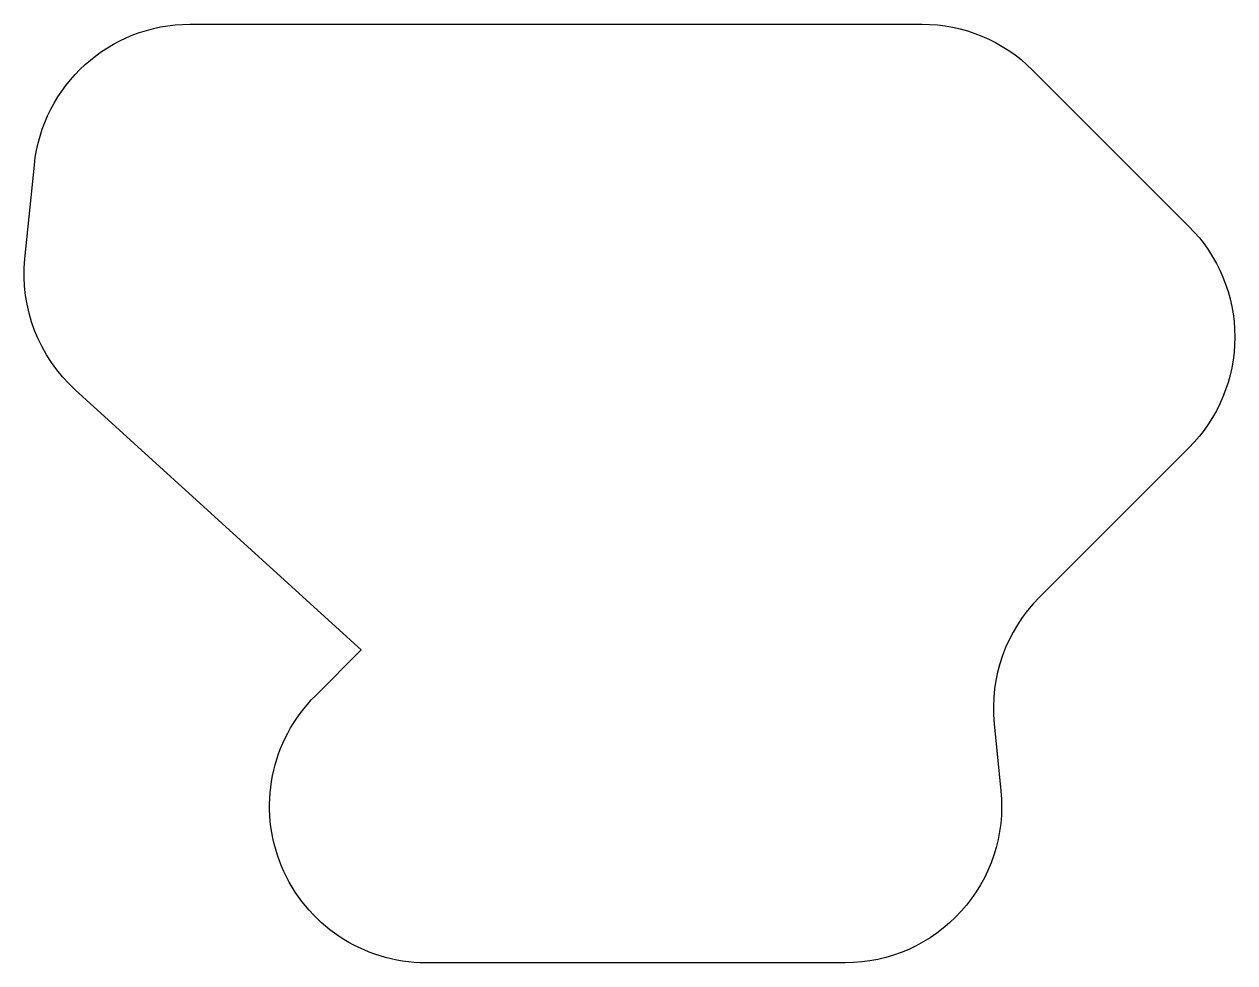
# Model space of a CAD drawing. Header units: millimetres. Extents: x 9.2 to 47.9, y 0 to 30.
import ezdxf

# ---------------------------------------------------------------- set-up
doc = ezdxf.new("R2010")
doc.units = ezdxf.units.MM
doc.layers.get('0').update_dxf_attribs({"lineweight": 25, "true_color": 0xffffff})

msp = doc.modelspace()

# ---------------------------------------------------------------- linework, layer by layer
msp.add_lwpolyline([(14.525, 30), (37.929, 30, -0.198912), (41.464, 28.536), (46.464, 23.536, -0.414214), (46.464, 16.464), (41.675, 11.675, 0.22495), (40.236, 7.642), (40.45, 5.498, -0.443716), (35.475, 0), (22.071, 0, -0.668179), (18.536, 8.536), (20, 10), (10.862, 18.307, -0.237482), (9.25, 22.504), (9.55, 25.498, -0.385314), (14.525, 30)], format="xyb")

doc.saveas('drawing.dxf')
